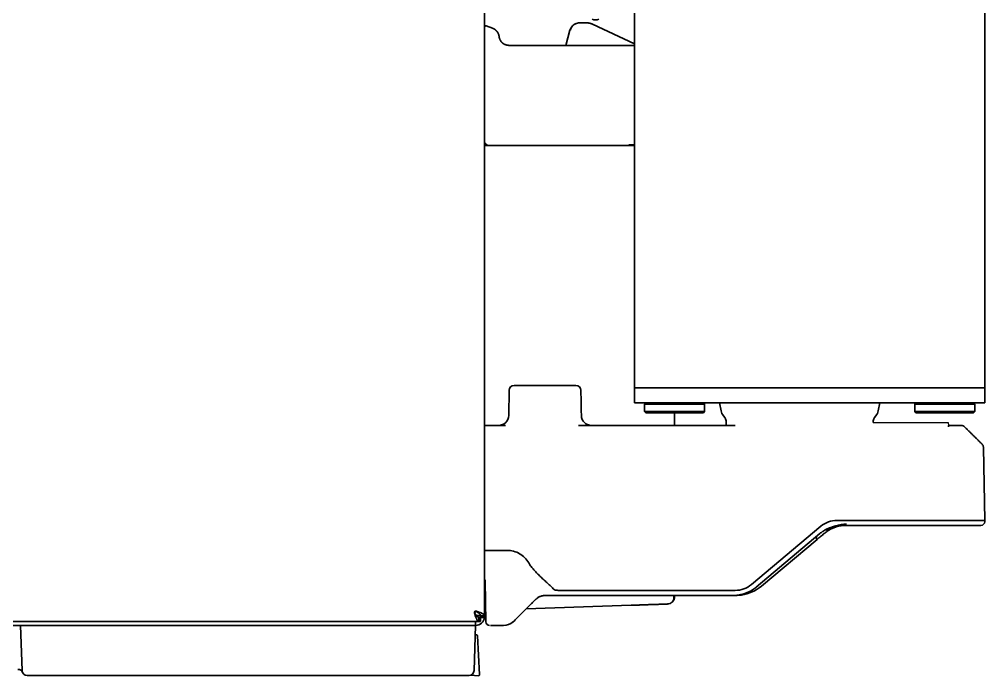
# Model space of a CAD drawing. Header units: inches. Extents: x 90 to 4161, y -506 to 3104.
# Drawn here: x 3898.9 to 4091.9, y 1192.2 to 1323.5 of the extents above; entities that cross this region are included whole.
import ezdxf

# ---------------------------------------------------------------- set-up
doc = ezdxf.new("R2010")
doc.units = ezdxf.units.IN
doc.layers.add('1', color=7, linetype='Continuous', true_color=0xffffff)
doc.layers.add('4', color=7, linetype='Continuous', true_color=0xffffff)

msp = doc.modelspace()

# ---------------------------------------------------------------- linework, layer by layer
for p, q in [((4069.59, 1242.84), (4084.61, 1242.84)), ((4084.61, 1242.84), (4084.65, 1242.26))]:
    msp.add_line(p, q)
at = {"layer": '1', "color": 7, "linetype": 'Continuous', "lineweight": 35}
for p, q in [((4021.91, 1933.26), (4021.91, 1249.76)), ((4091.91, 1933.26), (4091.91, 1249.76)), ((3991.91, 1919.98), (3991.91, 1204.2)), ((3996.72, 1244.23), (3996.81, 1249.28)), ((3997.81, 1250.26), (3998.1, 1250.26)), ((3998.1, 1250.26), (4005.45, 1250.26)), ((4005.45, 1250.26), (4006.15, 1250.26)), ((4006.15, 1250.26), (4008.05, 1250.26)), ((4008.05, 1250.26), (4008.99, 1250.26)), ((4008.99, 1250.26), (4010.1, 1250.26)), ((4010.1, 1250.26), (4010.16, 1250.26)), ((4021.91, 1249.76), (4023.91, 1249.76)), ((4021.91, 1246.76), (4021.91, 1249.76)), ((4023.91, 1249.76), (4021.91, 1249.76)), ((4023.91, 1249.76), (4089.91, 1249.76)), ((4089.91, 1249.76), (4023.91, 1249.76)), ((4089.91, 1249.76), (4091.91, 1249.76)), ((4091.91, 1249.76), (4089.91, 1249.76)), ((4091.91, 1249.76), (4091.91, 1246.76)), ((4023.91, 1246.76), (4021.91, 1246.76)), ((4024.16, 1246.76), (4023.91, 1246.51)), ((4023.91, 1246.76), (4089.91, 1246.76)), ((4023.91, 1246.51), (4029.91, 1246.51)), ((4023.91, 1246.51), (4023.91, 1245.01)), ((4029.91, 1246.51), (4035.91, 1246.51)), ((4035.91, 1246.51), (4035.66, 1246.76)), ((4035.91, 1245.01), (4035.91, 1246.51)), ((4038.91, 1246.76), (4039.19, 1245.18)), ((4070.63, 1245.18), (4070.91, 1246.76)), ((4078.16, 1246.76), (4077.91, 1246.51)), ((4077.91, 1246.51), (4083.91, 1246.51)), ((4077.91, 1246.51), (4077.91, 1245.01)), ((4083.91, 1246.51), (4089.91, 1246.51)), ((4089.91, 1246.51), (4089.66, 1246.76)), ((4091.91, 1246.76), (4089.91, 1246.76)), ((4089.91, 1245.01), (4089.91, 1246.51)), ((4023.91, 1245.01), (4035.91, 1245.01)), ((4023.91, 1245.01), (4024.16, 1244.76)), ((4035.66, 1244.76), (4024.16, 1244.76)), ((4035.66, 1244.76), (4035.91, 1245.01)), ((4077.91, 1245.01), (4089.91, 1245.01)), ((4077.91, 1245.01), (4078.16, 1244.76)), ((4089.66, 1244.76), (4078.16, 1244.76)), ((4089.66, 1244.76), (4089.91, 1245.01)), ((3991.91, 1242.26), (3996.09, 1242.26)), ((4010.69, 1242.26), (4042.04, 1242.26)), ((4040.23, 1242.84), (4040.24, 1242.26)), ((4091.66, 1237.85), (4091.91, 1223.26)), ((4059.15, 1222.09), (4045.26, 1210.43)), ((4084.91, 1223.26), (4062.37, 1223.26)), ((4084.91, 1222.26), (4063.46, 1222.26)), ((4084.91, 1223.26), (4091.91, 1223.26)), ((4091.16, 1222.26), (4084.91, 1222.26)), ((4091.91, 1223.26), (4091.91, 1223)), ((4058.96, 1220.62), (4046.18, 1209.9)), ((4058.41, 1219.47), (4047.28, 1210.13)), ((4058.25, 1219.66), (4058.25, 1220.03)), ((4058.41, 1219.47), (4058.25, 1219.66)), ((3992.14, 1217.26), (3991.91, 1217.26)), ((3992.14, 1217.26), (3993.52, 1217.26)), ((3996.41, 1217.26), (3993.52, 1217.26)), ((4000.94, 1214.4), (4000.74, 1214.76)), ((3992.16, 1203), (3992.02, 1211.09)), ((3992.05, 1209.44), (3991.91, 1209.41)), ((4042.04, 1209.26), (4006.8, 1209.26)), ((4002.03, 1207.38), (4001.9, 1207.25)), ((4041.68, 1208.26), (4006.8, 1208.26)), ((3990.77, 1203.06), (3350.01, 1203.06)), ((3990.11, 1203.06), (3990.11, 1202.26)), ((3990.23, 1204.26), (3990.91, 1204.26)), ((3990.92, 1203.86), (3990.77, 1203.86)), ((3991.11, 1203.86), (3990.77, 1203.86)), ((3990.92, 1203.06), (3990.77, 1203.06)), ((3990.92, 1203.86), (3991.11, 1203.86)), ((3991.11, 1203.06), (3990.92, 1203.06)), ((3991.11, 1204.2), (3991.11, 1204.05)), ((3991.11, 1203.86), (3991.11, 1204.05)), ((3991.11, 1203.86), (3991.11, 1203.06)), ((3991.91, 1203.86), (3991.11, 1203.86)), ((3991.91, 1204.2), (3991.91, 1204.05)), ((3991.91, 1204.05), (3991.91, 1203.86)), ((3986.11, 1202.26), (3349.71, 1202.26)), ((3899.43, 1193.23), (3899.11, 1202.26)), ((3900.11, 1202.26), (3986.11, 1202.26)), ((3990.11, 1202.26), (3986.11, 1202.26)), ((3986.11, 1202.26), (3990.11, 1202.26)), ((3990.11, 1202.26), (3989.8, 1193.23)), ((3995.67, 1202.26), (3993.93, 1202.26)), ((3990.01, 1199.5), (3990.05, 1200.17)), ((3990.03, 1199.91), (3990.03, 1199.86)), ((3990.27, 1200.36), (3990.32, 1200.36)), ((3990.51, 1200.17), (3990.88, 1192.41)), ((3986.11, 1192.26), (3900.43, 1192.26)), ((3988.8, 1192.26), (3986.11, 1192.26)), ((3990.67, 1192.2), (3989.11, 1192.31))]:
    msp.add_line(p, q, dxfattribs=at)
for centre, radius, start, end in [((3997.81, 1249.26), 1, 90, 179), ((4041.16, 1245.52), 2, 190, 222.8958), ((4068.66, 1245.52), 2, 317.1042, 350), ((3994.72, 1244.26), 2, 270, 359), ((4038.23, 1242.8), 2, 1, 42.8958), ((4071.59, 1242.8), 2, 137.1042, 179), ((4064.29, 1215.26), 7.25, 90, 124.4719), ((4064.29, 1215.26), 7, 90, 124.4719), ((4091.16, 1223.01), 0.75, 270, 359), ((3990.52, 1210.92), 1.5, 1, 22.1255), ((4042.14, 1216.26), 8, 278.1266, 310), ((3990.11, 1204.86), 0.25, 90, 180), ((3988.55, 1206.26), 2, 311.9182, 323.9601), ((3990.11, 1204.06), 1.8, 270, 353.6845), ((3992.91, 1203.01), 0.75, 181, 270), ((3995.67, 1205.26), 3, 270, 309.6918), ((3987.84, 1200.06), 2.2, 356, 0.9262), ((3990.25, 1200.16), 0.2, 86, 176.8291), ((3990.31, 1200.16), 0.2, 2.7508, 86), ((3898.59, 1192.46), 1, 23.5782, 90), ((3900.43, 1193.26), 1, 182, 270), ((3988.8, 1193.26), 1, 270, 358), ((3990.68, 1192.4), 0.2, 266, 2.7508)]:
    msp.add_arc(centre, radius, start, end, dxfattribs=at)
for centre, major_axis, ratio, start_param, end_param in [((4014.07, 1325.35), (0, -2), 0.999828, 5.934175, 6.632196), ((4010.16, 1249.26), (0, 1), 1, 4.732214, 6.283206), ((4013.26, 1244.26), (0, -2), 1, 4.731729, 6.283145), ((4063.46, 1215.26), (-7, 0), 1, 4.712389, 4.853751), ((4063.46, 1215.26), (-4.22, 5.59), 1, 6.227075, 6.334409), ((4041.68, 1215.26), (4.95, 4.95), 1, 4.534343, 4.625123), ((4004.15, 1205.26), (2.13, 2.11), 0.999894, 1.563343, 1.574787), ((4041.68, 1215.26), (-7, 0), 1, 1.570796, 1.629065)]:
    msp.add_ellipse(centre, major_axis=major_axis, ratio=ratio, start_param=start_param, end_param=end_param, dxfattribs=at)
for points, degree in [([(4011.26, 1244.23), (4011.16, 1249.28)], 1), ([(4091.36, 1238.55), (4087.87, 1241.97)], 1), ([(4062.37, 1223.26), (4061.2, 1223.26), (4060.05, 1222.84), (4059.15, 1222.09)], 3), ([(4000.94, 1214.4), (4000.95, 1214.38), (4000.97, 1214.36), (4000.98, 1214.35)], 3), ([(4045.26, 1210.43), (4044.36, 1209.68), (4043.21, 1209.26), (4042.04, 1209.26)], 3), ([(4006.8, 1209.26), (4006.53, 1209.26), (4006.27, 1209.28), (4006.01, 1209.32)], 3), ([(4006.02, 1208.26), (4005.86, 1208.26), (4005.54, 1208.26), (4005.07, 1208.26), (4004.61, 1208.26), (4004.31, 1208.26), (4004.15, 1208.26)], 3), ([(4006.8, 1208.26), (4006.54, 1208.26), (4006.28, 1208.26), (4006.02, 1208.26)], 3), ([(4042.14, 1208.26), (4042.01, 1208.26), (4041.88, 1208.26), (4041.74, 1208.26)], 3), ([(3989.88, 1204.78), (3989.87, 1204.8), (3989.86, 1204.83), (3989.86, 1204.86)], 3), ([(3990.77, 1203.86), (3990.77, 1203.06)], 1), ([(3991.11, 1204.2), (3991.91, 1204.2)], 1), ([(3997.79, 1203.14), (3997.72, 1203.07), (3997.65, 1203.01), (3997.58, 1202.95)], 3)]:
    msp.add_open_spline(points, degree=degree, dxfattribs=at)
for points, knots in [([(4084.65, 1242.26), (4084.73, 1242.26), (4084.81, 1242.26), (4084.94, 1242.26), (4084.98, 1242.26), (4085.06, 1242.26), (4085.1, 1242.26), (4085.18, 1242.26), (4085.22, 1242.26), (4085.29, 1242.26), (4085.33, 1242.26), (4085.41, 1242.26), (4085.45, 1242.26), (4085.53, 1242.26), (4085.57, 1242.26), (4085.68, 1242.26), (4085.75, 1242.26), (4085.9, 1242.26), (4085.97, 1242.26), (4086.1, 1242.26), (4086.17, 1242.26), (4086.26, 1242.26), (4086.29, 1242.26), (4086.35, 1242.26), (4086.38, 1242.26), (4086.47, 1242.26), (4086.53, 1242.26), (4086.63, 1242.26), (4086.68, 1242.26), (4086.75, 1242.26), (4086.77, 1242.26), (4086.8, 1242.26), (4086.81, 1242.26), (4086.83, 1242.26), (4086.84, 1242.26), (4086.89, 1242.26), (4086.93, 1242.26), (4086.99, 1242.26), (4087.02, 1242.26), (4087.07, 1242.26), (4087.09, 1242.26), (4087.12, 1242.26), (4087.13, 1242.26), (4087.14, 1242.26), (4087.15, 1242.26), (4087.16, 1242.26), (4087.16, 1242.26), (4087.17, 1242.26), (4087.17, 1242.26), (4087.17, 1242.26), (4087.17, 1242.26), (4087.17, 1242.26)], [0, 0, 0, 0, 0.0625, 0.0625, 0.09375, 0.09375, 0.125, 0.125, 0.15625, 0.15625, 0.1875, 0.1875, 0.21875, 0.21875, 0.25, 0.25, 0.3125, 0.3125, 0.375, 0.375, 0.4375, 0.4375, 0.46875, 0.46875, 0.5, 0.5, 0.5625, 0.5625, 0.625, 0.625, 0.65625, 0.65625, 0.671875, 0.671875, 0.6875, 0.6875, 0.75, 0.75, 0.8125, 0.8125, 0.875, 0.875, 0.90625, 0.90625, 0.9375, 0.9375, 0.96875, 0.96875, 0.984375, 0.984375, 1, 1, 1, 1]), ([(4084.65, 1241.97), (4084.65, 1242.02), (4084.65, 1242.06), (4084.65, 1242.13), (4084.65, 1242.16), (4084.65, 1242.21), (4084.65, 1242.23), (4084.65, 1242.25), (4084.65, 1242.26), (4084.65, 1242.26)], [0, 0, 0, 0, 0.250752, 0.250752, 0.501503, 0.501503, 0.752255, 0.752255, 1, 1, 1, 1]), ([(4087.17, 1242.26), (4087.23, 1242.26), (4087.3, 1242.26), (4087.43, 1242.23), (4087.49, 1242.21), (4087.61, 1242.16), (4087.67, 1242.13), (4087.77, 1242.06), (4087.82, 1242.02), (4087.87, 1241.97)], [0, 0, 0, 0, 0.25, 0.25, 0.5, 0.5, 0.75, 0.75, 1, 1, 1, 1]), ([(4091.36, 1238.55), (4091.4, 1238.5), (4091.45, 1238.45), (4091.52, 1238.35), (4091.55, 1238.29), (4091.6, 1238.17), (4091.62, 1238.11), (4091.65, 1237.98), (4091.65, 1237.92), (4091.66, 1237.85)], [0, 0, 0, 0, 0.25, 0.25, 0.5, 0.5, 0.75, 0.75, 1, 1, 1, 1]), ([(4062.47, 1222.19), (4062.21, 1222.15), (4061.95, 1222.1), (4061.64, 1222.02), (4061.57, 1222), (4061.45, 1221.97), (4061.26, 1221.91), (4061.07, 1221.84), (4060.89, 1221.77), (4060.83, 1221.75), (4060.71, 1221.7), (4060.53, 1221.62), (4060.35, 1221.54), (4060, 1221.35), (4059.78, 1221.22), (4059.56, 1221.07)], [0, 0, 0, 0, 0.25, 0.25, 0.3125, 0.3125, 0.375, 0.5, 0.5, 0.5625, 0.5625, 0.625, 0.75, 0.75, 1, 1, 1, 1]), ([(4059.79, 1220.62), (4059.56, 1220.43), (4059.33, 1220.24), (4058.87, 1219.85), (4058.64, 1219.66), (4058.41, 1219.47)], [0, 0, 0, 0, 0.5, 0.5, 1, 1, 1, 1]), ([(4060.32, 1221.03), (4060.23, 1220.97), (4060.14, 1220.9), (4059.96, 1220.77), (4059.87, 1220.7), (4059.79, 1220.62)], [0, 0, 0, 0, 0.5, 0.5, 1, 1, 1, 1]), ([(4000.74, 1214.76), (4000.3, 1215.52), (3999.66, 1216.15), (3998.15, 1217.03), (3997.28, 1217.26), (3996.41, 1217.26)], [0, 0, 0, 0, 0.5, 0.5, 1, 1, 1, 1]), ([(4005.81, 1209.44), (4005.6, 1209.66), (4005.38, 1209.87), (4004.94, 1210.29), (4004.72, 1210.49), (4004.28, 1210.89), (4004.06, 1211.1), (4003.78, 1211.35), (4003.73, 1211.4), (4003.62, 1211.5), (4003.57, 1211.55), (4003.4, 1211.7), (4003.3, 1211.8), (4002.98, 1212.1), (4002.77, 1212.29), (4002.37, 1212.69), (4002.18, 1212.89), (4001.81, 1213.3), (4001.63, 1213.5), (4001.29, 1213.92), (4001.13, 1214.13), (4000.98, 1214.35)], [0, 0, 0, 0, 0.125, 0.125, 0.25, 0.25, 0.375, 0.375, 0.40625, 0.40625, 0.4375, 0.4375, 0.5, 0.5, 0.625, 0.625, 0.75, 0.75, 0.875, 0.875, 1, 1, 1, 1]), ([(3992.07, 1208.28), (3992.06, 1208.31), (3992.06, 1208.34), (3992.05, 1208.44), (3992.04, 1208.5), (3992.03, 1208.6), (3992.02, 1208.63), (3992.02, 1208.68), (3992.02, 1208.69), (3992.01, 1208.72), (3992.01, 1208.74), (3992, 1208.81), (3991.99, 1208.87), (3991.98, 1208.95), (3991.97, 1208.98), (3991.97, 1209.02), (3991.97, 1209.03), (3991.96, 1209.05), (3991.96, 1209.06), (3991.95, 1209.12), (3991.94, 1209.16), (3991.93, 1209.22), (3991.93, 1209.24), (3991.92, 1209.27), (3991.91, 1209.28), (3991.91, 1209.29)], [0, 0, 0, 0, 0.073012, 0.073012, 0.229691, 0.229691, 0.30803, 0.30803, 0.347199, 0.347199, 0.386369, 0.386369, 0.543047, 0.543047, 0.621387, 0.621387, 0.660556, 0.660556, 0.699726, 0.699726, 0.856404, 0.856404, 0.934743, 0.934743, 1, 1, 1, 1]), ([(4005.81, 1209.44), (4005.83, 1209.43), (4005.84, 1209.42), (4005.86, 1209.4), (4005.87, 1209.39), (4005.89, 1209.38), (4005.9, 1209.37), (4005.92, 1209.36), (4005.94, 1209.35), (4005.97, 1209.34), (4005.98, 1209.33), (4005.99, 1209.33), (4006, 1209.33), (4006.01, 1209.32)], [0, 0, 0, 0, 0.25, 0.25, 0.375, 0.375, 0.5, 0.5, 0.75, 0.75, 0.875, 0.875, 1, 1, 1, 1]), ([(4045.67, 1209.51), (4045.41, 1209.33), (4045.14, 1209.17), (4044.71, 1208.95), (4044.56, 1208.88), (4044.34, 1208.79), (4044.27, 1208.76), (4044.12, 1208.7), (4044.04, 1208.67), (4043.82, 1208.59), (4043.66, 1208.55), (4043.43, 1208.48), (4043.35, 1208.46), (4043.2, 1208.43), (4043.12, 1208.41), (4042.72, 1208.33), (4042.41, 1208.29), (4042.09, 1208.27)], [0, 0, 0, 0, 0.25, 0.25, 0.375, 0.375, 0.4375, 0.4375, 0.5, 0.5, 0.625, 0.625, 0.6875, 0.6875, 0.75, 0.75, 1, 1, 1, 1]), ([(3991.91, 1207.5), (3991.91, 1207.48), (3991.92, 1207.47), (3991.94, 1207.39), (3991.95, 1207.34), (3991.97, 1207.27), (3991.98, 1207.26), (3991.99, 1207.24), (3991.99, 1207.23), (3992, 1207.19), (3992.01, 1207.17), (3992.03, 1207.11), (3992.05, 1207.08), (3992.07, 1207.05), (3992.07, 1207.04), (3992.08, 1207.03), (3992.09, 1207.02), (3992.09, 1207.02)], [0, 0, 0, 0, 0.059469, 0.059469, 0.330398, 0.330398, 0.398131, 0.398131, 0.465863, 0.465863, 0.601328, 0.601328, 0.872257, 0.872257, 0.939989, 0.939989, 1, 1, 1, 1]), ([(3992.05, 1206.61), (3992.05, 1206.61), (3992.03, 1206.61), (3992, 1206.63), (3991.96, 1206.7), (3991.93, 1206.75), (3991.91, 1206.82), (3991.91, 1206.83)], [0, 0, 0, 0, 0.02302, 0.494812, 0.494812, 0.966605, 1, 1, 1, 1]), ([(4001.9, 1207.25), (4001.73, 1207.08), (4001.56, 1206.91), (4001.22, 1206.57), (4001.05, 1206.4), (4000.53, 1205.88), (4000.19, 1205.54), (3999.51, 1204.86), (3999.16, 1204.51), (3998.48, 1203.83), (3998.13, 1203.48), (3997.79, 1203.14)], [0, 0, 0, 0, 0.125, 0.125, 0.25, 0.25, 0.5, 0.5, 0.75, 0.75, 1, 1, 1, 1]), ([(4004.15, 1208.26), (4004.04, 1208.26), (4003.93, 1208.26), (4003.72, 1208.23), (4003.62, 1208.21), (4003.42, 1208.17), (4003.32, 1208.14), (4003.2, 1208.11), (4003.18, 1208.1), (4003.13, 1208.08), (4003.11, 1208.07), (4003.04, 1208.05), (4002.99, 1208.03), (4002.86, 1207.97), (4002.78, 1207.93), (4002.62, 1207.84), (4002.54, 1207.79), (4002.39, 1207.69), (4002.32, 1207.64), (4002.22, 1207.55), (4002.18, 1207.53), (4002.12, 1207.47), (4002.09, 1207.44), (4002.06, 1207.41)], [0, 0, 0, 0, 0.125, 0.125, 0.25, 0.25, 0.375, 0.375, 0.40625, 0.40625, 0.4375, 0.4375, 0.5, 0.5, 0.625, 0.625, 0.75, 0.75, 0.875, 0.875, 0.9375, 0.9375, 1, 1, 1, 1]), ([(4043.27, 1208.34), (4043.09, 1208.31), (4042.9, 1208.29), (4042.52, 1208.27), (4042.33, 1208.26), (4042.14, 1208.26)], [0, 0, 0, 0, 0.5, 0.5, 1, 1, 1, 1]), ([(3989.88, 1204.71), (3989.88, 1204.72), (3989.87, 1204.75), (3989.87, 1204.79), (3989.86, 1204.82), (3989.86, 1204.85), (3989.86, 1204.86)], [0, 0, 0, 0, 0.244951, 0.494182, 0.746344, 1, 1, 1, 1]), ([(3990.77, 1203.86), (3990.7, 1203.86), (3990.62, 1203.88), (3990.47, 1203.97), (3990.4, 1204.04), (3990.25, 1204.21), (3990.18, 1204.31), (3990.03, 1204.53), (3989.96, 1204.66), (3989.88, 1204.78)], [0, 0, 0, 0, 0.25, 0.25, 0.5, 0.5, 0.75, 0.75, 1, 1, 1, 1]), ([(3990.77, 1203.06), (3990.73, 1203.06), (3990.7, 1203.07), (3990.62, 1203.11), (3990.59, 1203.14), (3990.51, 1203.23), (3990.47, 1203.28), (3990.4, 1203.39), (3990.36, 1203.46), (3990.29, 1203.61), (3990.25, 1203.7), (3990.18, 1203.87), (3990.14, 1203.97), (3990.07, 1204.17), (3990.03, 1204.28), (3989.96, 1204.49), (3989.92, 1204.6), (3989.88, 1204.71)], [0, 0, 0, 0, 0.125, 0.125, 0.25, 0.25, 0.375, 0.375, 0.5, 0.5, 0.625, 0.625, 0.75, 0.75, 0.875, 0.875, 1, 1, 1, 1]), ([(3990.11, 1205.11), (3990.12, 1205.11), (3990.15, 1205.11), (3990.19, 1205.11), (3990.22, 1205.1), (3990.25, 1205.09), (3990.26, 1205.09)], [0, 0, 0, 0, 0.253656, 0.505818, 0.755049, 1, 1, 1, 1]), ([(3990.19, 1205.09), (3990.32, 1205.01), (3990.44, 1204.94), (3990.66, 1204.79), (3990.76, 1204.72), (3990.93, 1204.57), (3991, 1204.5), (3991.09, 1204.35), (3991.11, 1204.28), (3991.11, 1204.2)], [0, 0, 0, 0, 0.25, 0.25, 0.5, 0.5, 0.75, 0.75, 1, 1, 1, 1]), ([(3990.26, 1205.09), (3990.37, 1205.05), (3990.48, 1205.01), (3990.7, 1204.94), (3990.8, 1204.9), (3991, 1204.83), (3991.1, 1204.79), (3991.28, 1204.72), (3991.36, 1204.68), (3991.51, 1204.61), (3991.58, 1204.57), (3991.7, 1204.5), (3991.75, 1204.46), (3991.83, 1204.39), (3991.86, 1204.35), (3991.9, 1204.28), (3991.91, 1204.24), (3991.91, 1204.2)], [0, 0, 0, 0, 0.125, 0.125, 0.25, 0.25, 0.375, 0.375, 0.5, 0.5, 0.625, 0.625, 0.75, 0.75, 0.875, 0.875, 1, 1, 1, 1]), ([(3993.93, 1202.26), (3993.9, 1202.26), (3993.87, 1202.26), (3993.8, 1202.26), (3993.77, 1202.26), (3993.67, 1202.26), (3993.53, 1202.26), (3993.3, 1202.26), (3993.14, 1202.26), (3993.06, 1202.26)], [0, 0, 0, 0, 0.125, 0.125, 0.25, 0.25, 0.5, 0.75, 1, 1, 1, 1])]:
    msp.add_open_spline(points, degree=3, knots=knots, dxfattribs=at)
at = {"layer": '4', "color": 7, "linetype": 'Continuous', "lineweight": 35}
for p, q in [((4012.24, 1322.76), (4012.25, 1322.76)), ((4013.51, 1322.48), (4021.91, 1318.56)), ((3992.25, 1322.14), (3993.5, 1321.68)), ((4008.17, 1318.26), (4008.98, 1321.28)), ((3996.79, 1318.26), (4021.91, 1318.26)), ((3991.91, 1307.69), (3991.91, 1307.71)), ((3992.5, 1298.26), (3991.79, 1298.26)), ((3991.91, 1298.16), (3994.78, 1298.26)), ((4020.78, 1298.26), (3992.5, 1298.26)), ((3994.71, 1298.26), (3994.67, 1298.26)), ((4021.91, 1298.26), (4020.78, 1298.26)), ((4029.91, 1244.76), (4029.91, 1242.26)), ((4029.91, 1208.26), (4029.91, 1208.04)), ((3992.12, 1205.27), (3991.91, 1205.26)), ((4021.22, 1206.29), (4000.2, 1205.55))]:
    msp.add_line(p, q, dxfattribs=at)
for centre, radius, start, end in [((4010.91, 1320.76), 2, 90, 116.5172), ((3992.16, 1321.9), 0.25, 70, 180), ((4010.91, 1320.76), 2, 151.4156, 165), ((3993.95, 1297.76), 0.5, 72.3867, 90), ((4028.41, 1208.04), 1.5, 272, 293.2822), ((4028.41, 1208.04), 1.5, 312.832, 0)]:
    msp.add_arc(centre, radius, start, end, dxfattribs=at)
msp.add_ellipse((3992.34, 1298.57), major_axis=(-0.161, -0.192), ratio=0.60812, start_param=6.283086, end_param=7.226851, dxfattribs=at)
for points, knots in [([(4010.29, 1322.66), (4010.12, 1322.61), (4009.83, 1322.47), (4009.45, 1322.15), (4009.19, 1321.76), (4009.09, 1321.47), (4009.06, 1321.32)], [0, 0, 0, 0, 0.253051, 0.508741, 0.759811, 1, 1, 1, 1]), ([(4010.91, 1322.76), (4010.91, 1322.76), (4010.92, 1322.76), (4010.98, 1322.76), (4011.04, 1322.76), (4011.2, 1322.76), (4011.3, 1322.76), (4011.53, 1322.76), (4011.66, 1322.76), (4011.94, 1322.76), (4012.09, 1322.76), (4012.24, 1322.76)], [0, 0, 0, 0, 0.13544, 0.13544, 0.353583, 0.353583, 0.570729, 0.570729, 0.785282, 0.785282, 1, 1, 1, 1]), ([(4012.25, 1322.76), (4012.26, 1322.76), (4012.27, 1322.76), (4012.3, 1322.76), (4012.33, 1322.76), (4012.36, 1322.76), (4012.39, 1322.76), (4012.41, 1322.76), (4012.44, 1322.76), (4012.47, 1322.75), (4012.5, 1322.75), (4012.53, 1322.75), (4012.55, 1322.75), (4012.58, 1322.74), (4012.61, 1322.74), (4012.64, 1322.74), (4012.67, 1322.73), (4012.69, 1322.73), (4012.72, 1322.72), (4012.75, 1322.72), (4012.78, 1322.71), (4012.81, 1322.71), (4012.83, 1322.7), (4012.86, 1322.7), (4012.89, 1322.69), (4012.92, 1322.69), (4012.95, 1322.68), (4012.97, 1322.67), (4013, 1322.66), (4013.03, 1322.66), (4013.06, 1322.65), (4013.08, 1322.64), (4013.11, 1322.63), (4013.14, 1322.63), (4013.17, 1322.62), (4013.19, 1322.61), (4013.22, 1322.6), (4013.25, 1322.59), (4013.27, 1322.58), (4013.3, 1322.57), (4013.33, 1322.56), (4013.35, 1322.55), (4013.38, 1322.54), (4013.41, 1322.53), (4013.43, 1322.52), (4013.46, 1322.5), (4013.49, 1322.49), (4013.5, 1322.48), (4013.51, 1322.48)], [0, 0, 0, 0, 0.02139, 0.042795, 0.064216, 0.085652, 0.107103, 0.12857, 0.150052, 0.171549, 0.193062, 0.21459, 0.236134, 0.257693, 0.279267, 0.300857, 0.322463, 0.344084, 0.365721, 0.387373, 0.40904, 0.430724, 0.452422, 0.474137, 0.495867, 0.517612, 0.539374, 0.561151, 0.582943, 0.604752, 0.626576, 0.648415, 0.670271, 0.692142, 0.714029, 0.735932, 0.75785, 0.779785, 0.801735, 0.823701, 0.845683, 0.86768, 0.889694, 0.911723, 0.933768, 0.95583, 0.977907, 1, 1, 1, 1]), ([(3993.5, 1321.68), (3993.51, 1321.68), (3993.52, 1321.67), (3993.54, 1321.67), (3993.56, 1321.66), (3993.58, 1321.65), (3993.6, 1321.64), (3993.62, 1321.63), (3993.64, 1321.63), (3993.66, 1321.62), (3993.68, 1321.61), (3993.7, 1321.6), (3993.72, 1321.59), (3993.74, 1321.58), (3993.76, 1321.57), (3993.77, 1321.56), (3993.79, 1321.55), (3993.81, 1321.54), (3993.83, 1321.53), (3993.85, 1321.52), (3993.86, 1321.51), (3993.88, 1321.5), (3993.9, 1321.49), (3993.91, 1321.48), (3993.93, 1321.46), (3993.95, 1321.45), (3993.96, 1321.44), (3993.98, 1321.43), (3994, 1321.42), (3994.01, 1321.41), (3994.03, 1321.4), (3994.04, 1321.38), (3994.06, 1321.37), (3994.07, 1321.36), (3994.09, 1321.35), (3994.1, 1321.33), (3994.12, 1321.32), (3994.13, 1321.31), (3994.15, 1321.3), (3994.16, 1321.28), (3994.18, 1321.27), (3994.19, 1321.26), (3994.2, 1321.25), (3994.22, 1321.23), (3994.23, 1321.22), (3994.24, 1321.21), (3994.26, 1321.19), (3994.27, 1321.18), (3994.28, 1321.17), (3994.29, 1321.15), (3994.3, 1321.14), (3994.32, 1321.13), (3994.33, 1321.11), (3994.34, 1321.1), (3994.35, 1321.09), (3994.36, 1321.07), (3994.37, 1321.06), (3994.39, 1321.04), (3994.4, 1321.03), (3994.41, 1321.02), (3994.42, 1321), (3994.43, 1320.99), (3994.44, 1320.98), (3994.45, 1320.96), (3994.46, 1320.95), (3994.47, 1320.93), (3994.48, 1320.92), (3994.49, 1320.91), (3994.5, 1320.89), (3994.5, 1320.88), (3994.51, 1320.86), (3994.52, 1320.85), (3994.53, 1320.84), (3994.54, 1320.82), (3994.55, 1320.81), (3994.55, 1320.79), (3994.56, 1320.78), (3994.57, 1320.77), (3994.58, 1320.75), (3994.59, 1320.74), (3994.59, 1320.72), (3994.6, 1320.71), (3994.61, 1320.7), (3994.61, 1320.68), (3994.62, 1320.67), (3994.63, 1320.65), (3994.63, 1320.64), (3994.64, 1320.63), (3994.65, 1320.61), (3994.65, 1320.6), (3994.66, 1320.58), (3994.66, 1320.57), (3994.67, 1320.56), (3994.68, 1320.54), (3994.68, 1320.53), (3994.69, 1320.52), (3994.69, 1320.5), (3994.7, 1320.49), (3994.7, 1320.47), (3994.71, 1320.46), (3994.71, 1320.45), (3994.71, 1320.43), (3994.72, 1320.42), (3994.72, 1320.41), (3994.73, 1320.39), (3994.73, 1320.38), (3994.74, 1320.37), (3994.74, 1320.35), (3994.74, 1320.34), (3994.75, 1320.33), (3994.75, 1320.32), (3994.75, 1320.3), (3994.76, 1320.29), (3994.76, 1320.28), (3994.76, 1320.26), (3994.77, 1320.25), (3994.77, 1320.24), (3994.77, 1320.23), (3994.77, 1320.21), (3994.78, 1320.2), (3994.78, 1320.19), (3994.78, 1320.18), (3994.78, 1320.16), (3994.79, 1320.15), (3994.79, 1320.14), (3994.79, 1320.13), (3994.79, 1320.12), (3994.79, 1320.1), (3994.8, 1320.09), (3994.8, 1320.08), (3994.8, 1320.07), (3994.8, 1320.06), (3994.8, 1320.04), (3994.8, 1320.04), (3994.8, 1320.03)], [0, 0, 0, 0, 0.010014, 0.01999, 0.029928, 0.039829, 0.049693, 0.059519, 0.069307, 0.079059, 0.088772, 0.098448, 0.108087, 0.117688, 0.127252, 0.136778, 0.146267, 0.155719, 0.165133, 0.174509, 0.183849, 0.19315, 0.202415, 0.211641, 0.220831, 0.229983, 0.239098, 0.248175, 0.257215, 0.266217, 0.275183, 0.28411, 0.293001, 0.301854, 0.31067, 0.319448, 0.328189, 0.336893, 0.345559, 0.354188, 0.36278, 0.371334, 0.379851, 0.388331, 0.396774, 0.405179, 0.413547, 0.421878, 0.430171, 0.438427, 0.446646, 0.454828, 0.462973, 0.47108, 0.47915, 0.487183, 0.495178, 0.503137, 0.511058, 0.518942, 0.526789, 0.534599, 0.542372, 0.550107, 0.557805, 0.565467, 0.573091, 0.580678, 0.588228, 0.59574, 0.603216, 0.610655, 0.618057, 0.625421, 0.632749, 0.640039, 0.647293, 0.654509, 0.661689, 0.668831, 0.675937, 0.683005, 0.690037, 0.697032, 0.703989, 0.71091, 0.717794, 0.724641, 0.731451, 0.738225, 0.744961, 0.751661, 0.758324, 0.76495, 0.771539, 0.778091, 0.784607, 0.791086, 0.797528, 0.803933, 0.810302, 0.816634, 0.82293, 0.829188, 0.83541, 0.841596, 0.847745, 0.853857, 0.859933, 0.865972, 0.871975, 0.877941, 0.88387, 0.889763, 0.89562, 0.90144, 0.907224, 0.912972, 0.918683, 0.924357, 0.929996, 0.935598, 0.941164, 0.946693, 0.952186, 0.957644, 0.963064, 0.968449, 0.973798, 0.97911, 0.984387, 0.989627, 0.994832, 1, 1, 1, 1]), ([(3994.8, 1320.03), (3994.8, 1320.03), (3994.81, 1320.02), (3994.81, 1320.01), (3994.81, 1320), (3994.81, 1320), (3994.81, 1319.99), (3994.81, 1319.98), (3994.81, 1319.97), (3994.81, 1319.96), (3994.82, 1319.95), (3994.82, 1319.94), (3994.82, 1319.93), (3994.82, 1319.92), (3994.82, 1319.91), (3994.82, 1319.9), (3994.83, 1319.89), (3994.83, 1319.88), (3994.83, 1319.87), (3994.83, 1319.86), (3994.83, 1319.85), (3994.83, 1319.84), (3994.84, 1319.84)], [0, 0, 0, 0, 0.049796, 0.099414, 0.148888, 0.198251, 0.247535, 0.296774, 0.346003, 0.395254, 0.444561, 0.493957, 0.543477, 0.593152, 0.643016, 0.693101, 0.743438, 0.79406, 0.844997, 0.89628, 0.947938, 1, 1, 1, 1]), ([(3994.84, 1319.84), (3994.84, 1319.83), (3994.84, 1319.82), (3994.84, 1319.8), (3994.85, 1319.78), (3994.85, 1319.76), (3994.86, 1319.75), (3994.86, 1319.73), (3994.87, 1319.71), (3994.87, 1319.69), (3994.88, 1319.67), (3994.89, 1319.65), (3994.89, 1319.63), (3994.9, 1319.61), (3994.91, 1319.6), (3994.91, 1319.58), (3994.92, 1319.56), (3994.93, 1319.54), (3994.93, 1319.52), (3994.94, 1319.5), (3994.95, 1319.48), (3994.96, 1319.47), (3994.96, 1319.45), (3994.97, 1319.43), (3994.98, 1319.41), (3994.99, 1319.39), (3995, 1319.37), (3995.01, 1319.36), (3995.02, 1319.34), (3995.03, 1319.32), (3995.04, 1319.3), (3995.05, 1319.28), (3995.06, 1319.27), (3995.07, 1319.25), (3995.08, 1319.23), (3995.09, 1319.21), (3995.1, 1319.2), (3995.11, 1319.18), (3995.12, 1319.16), (3995.13, 1319.14), (3995.14, 1319.13), (3995.16, 1319.11), (3995.17, 1319.09), (3995.18, 1319.07), (3995.19, 1319.06), (3995.21, 1319.04), (3995.22, 1319.02), (3995.23, 1319.01), (3995.25, 1318.99), (3995.26, 1318.98), (3995.27, 1318.96), (3995.29, 1318.94), (3995.3, 1318.93), (3995.31, 1318.91), (3995.33, 1318.9), (3995.34, 1318.88), (3995.36, 1318.87), (3995.37, 1318.85), (3995.39, 1318.83), (3995.4, 1318.82), (3995.42, 1318.81), (3995.44, 1318.79), (3995.45, 1318.78), (3995.47, 1318.76), (3995.48, 1318.75), (3995.5, 1318.73), (3995.52, 1318.72), (3995.54, 1318.7), (3995.55, 1318.69), (3995.57, 1318.67), (3995.6, 1318.66), (3995.62, 1318.64), (3995.64, 1318.63), (3995.66, 1318.61), (3995.68, 1318.59), (3995.71, 1318.58), (3995.73, 1318.56), (3995.76, 1318.55), (3995.78, 1318.53), (3995.81, 1318.52), (3995.84, 1318.5), (3995.86, 1318.49), (3995.89, 1318.47), (3995.92, 1318.46), (3995.95, 1318.45), (3995.98, 1318.43), (3996.01, 1318.42), (3996.04, 1318.41), (3996.07, 1318.39), (3996.11, 1318.38), (3996.14, 1318.37), (3996.17, 1318.36), (3996.21, 1318.35), (3996.24, 1318.34), (3996.28, 1318.33), (3996.31, 1318.32), (3996.35, 1318.31), (3996.39, 1318.3), (3996.43, 1318.29), (3996.46, 1318.29), (3996.5, 1318.28), (3996.54, 1318.28), (3996.58, 1318.27), (3996.62, 1318.27), (3996.66, 1318.27), (3996.71, 1318.26), (3996.75, 1318.26), (3996.78, 1318.26), (3996.79, 1318.26)], [0, 0, 0, 0, 0.006234, 0.012486, 0.018757, 0.025045, 0.031353, 0.03768, 0.044027, 0.050394, 0.056781, 0.063189, 0.069618, 0.076069, 0.082541, 0.089036, 0.095554, 0.102094, 0.108658, 0.115245, 0.121856, 0.128492, 0.135152, 0.141837, 0.148547, 0.155283, 0.162045, 0.168833, 0.175647, 0.182489, 0.189357, 0.196253, 0.203176, 0.210128, 0.217107, 0.224115, 0.231152, 0.238219, 0.245314, 0.252439, 0.259594, 0.266779, 0.273995, 0.281241, 0.288518, 0.295826, 0.303166, 0.310538, 0.317941, 0.325376, 0.332844, 0.340344, 0.347877, 0.355444, 0.363043, 0.370676, 0.378343, 0.386043, 0.393778, 0.401547, 0.40935, 0.417188, 0.425062, 0.43297, 0.440913, 0.448892, 0.456907, 0.464958, 0.474353, 0.483949, 0.493746, 0.503745, 0.513946, 0.52435, 0.534956, 0.545765, 0.556777, 0.567993, 0.579413, 0.591037, 0.602865, 0.614897, 0.627134, 0.639576, 0.652223, 0.665075, 0.678133, 0.691396, 0.704865, 0.718539, 0.732419, 0.746506, 0.760798, 0.775297, 0.790003, 0.804914, 0.820033, 0.835358, 0.85089, 0.866629, 0.882575, 0.898728, 0.915088, 0.931656, 0.948431, 0.965413, 0.982603, 1, 1, 1, 1]), ([(3992.18, 1298.38), (3992.18, 1298.38), (3992.17, 1298.39), (3992.16, 1298.39), (3992.16, 1298.4), (3992.15, 1298.41), (3992.14, 1298.42), (3992.13, 1298.42), (3992.12, 1298.43), (3992.12, 1298.44), (3992.11, 1298.45), (3992.1, 1298.46), (3992.1, 1298.47), (3992.09, 1298.48), (3992.08, 1298.49), (3992.08, 1298.5), (3992.07, 1298.51), (3992.06, 1298.52), (3992.06, 1298.53), (3992.05, 1298.55), (3992.05, 1298.56), (3992.04, 1298.57), (3992.04, 1298.58), (3992.03, 1298.6), (3992.02, 1298.61), (3992.02, 1298.63), (3992.02, 1298.65), (3992.01, 1298.67), (3992.01, 1298.69), (3992, 1298.71), (3992, 1298.73), (3992, 1298.74), (3992, 1298.75)], [0, 0, 0, 0, 0.024396, 0.049093, 0.074092, 0.099396, 0.125005, 0.150922, 0.177147, 0.203683, 0.230531, 0.257692, 0.285167, 0.312958, 0.341065, 0.369491, 0.398236, 0.427301, 0.456687, 0.486396, 0.516428, 0.547539, 0.581217, 0.617465, 0.656283, 0.697671, 0.74163, 0.78816, 0.837262, 0.888936, 0.943182, 1, 1, 1, 1]), ([(3992.5, 1298.26), (3992.5, 1298.26), (3992.49, 1298.26), (3992.48, 1298.26), (3992.47, 1298.26), (3992.46, 1298.26), (3992.45, 1298.26), (3992.44, 1298.27), (3992.43, 1298.27), (3992.42, 1298.27), (3992.41, 1298.27), (3992.4, 1298.27), (3992.39, 1298.27), (3992.38, 1298.28), (3992.38, 1298.28), (3992.37, 1298.28), (3992.36, 1298.28), (3992.36, 1298.28), (3992.35, 1298.29), (3992.34, 1298.29), (3992.33, 1298.29), (3992.31, 1298.3), (3992.29, 1298.31), (3992.27, 1298.32), (3992.25, 1298.33), (3992.23, 1298.34), (3992.21, 1298.35), (3992.2, 1298.36), (3992.19, 1298.37), (3992.18, 1298.38)], [0, 0, 0, 0, 0.033392, 0.065947, 0.097665, 0.128547, 0.158592, 0.1878, 0.216172, 0.243707, 0.270405, 0.296267, 0.321292, 0.345481, 0.368834, 0.39135, 0.41303, 0.433873, 0.45388, 0.473052, 0.491387, 0.560796, 0.628529, 0.694589, 0.758982, 0.821713, 0.882789, 0.942215, 1, 1, 1, 1]), ([(3992.25, 1298.57), (3992.25, 1298.52), (3992.26, 1298.48), (3992.3, 1298.42), (3992.32, 1298.4), (3992.34, 1298.38)], [0, 0, 0, 0, 0.637608, 0.637608, 1, 1, 1, 1]), ([(3992.34, 1298.38), (3992.34, 1298.38), (3992.35, 1298.37), (3992.35, 1298.36), (3992.36, 1298.36), (3992.36, 1298.35), (3992.37, 1298.34), (3992.37, 1298.34), (3992.38, 1298.33), (3992.38, 1298.32), (3992.39, 1298.31), (3992.4, 1298.31), (3992.4, 1298.3), (3992.41, 1298.3), (3992.42, 1298.29), (3992.43, 1298.28), (3992.44, 1298.28), (3992.44, 1298.27), (3992.45, 1298.27), (3992.46, 1298.27), (3992.47, 1298.26), (3992.48, 1298.26), (3992.49, 1298.26), (3992.5, 1298.26), (3992.5, 1298.26)], [0, 0, 0, 0, 0.030654, 0.062709, 0.096167, 0.131031, 0.1673, 0.204978, 0.244064, 0.284561, 0.326469, 0.369789, 0.414522, 0.460668, 0.508229, 0.557204, 0.607595, 0.659402, 0.712625, 0.767265, 0.823322, 0.880797, 0.939689, 1, 1, 1, 1]), ([(4020.78, 1298.38), (4020.79, 1298.38), (4020.82, 1298.38), (4020.87, 1298.38), (4020.91, 1298.38), (4020.96, 1298.38), (4021, 1298.38), (4021.05, 1298.38), (4021.1, 1298.38), (4021.14, 1298.38), (4021.19, 1298.38), (4021.23, 1298.38), (4021.28, 1298.38), (4021.33, 1298.38), (4021.37, 1298.39), (4021.42, 1298.39), (4021.47, 1298.39), (4021.51, 1298.39), (4021.56, 1298.39), (4021.61, 1298.39), (4021.65, 1298.39), (4021.7, 1298.39), (4021.75, 1298.39), (4021.8, 1298.39), (4021.84, 1298.39), (4021.88, 1298.39), (4021.91, 1298.39), (4021.92, 1298.39)], [0, 0, 0, 0, 0.039315, 0.078735, 0.118261, 0.157894, 0.197633, 0.237481, 0.277438, 0.317504, 0.357681, 0.397969, 0.438369, 0.478881, 0.519507, 0.560247, 0.601102, 0.642073, 0.683159, 0.724363, 0.765684, 0.807124, 0.848682, 0.890361, 0.93216, 0.97408, 1, 1, 1, 1]), ([(4029, 1206.66), (4029.14, 1206.72), (4029.39, 1206.88), (4029.66, 1207.22), (4029.78, 1207.63), (4029.77, 1207.9), (4029.74, 1208.03)], [0, 0, 0, 0, 0.247042, 0.500626, 0.753677, 1, 1, 1, 1])]:
    msp.add_open_spline(points, degree=3, knots=knots, dxfattribs=at)
msp.add_open_spline([(4028.46, 1206.54), (4028.46, 1206.54), (4028.19, 1206.53), (4027.65, 1206.51), (4026.86, 1206.48), (4025.86, 1206.45), (4024.67, 1206.41), (4023.35, 1206.36), (4021.95, 1206.31), (4021.22, 1206.29)], degree=2, dxfattribs=at)

doc.saveas('drawing.dxf')
